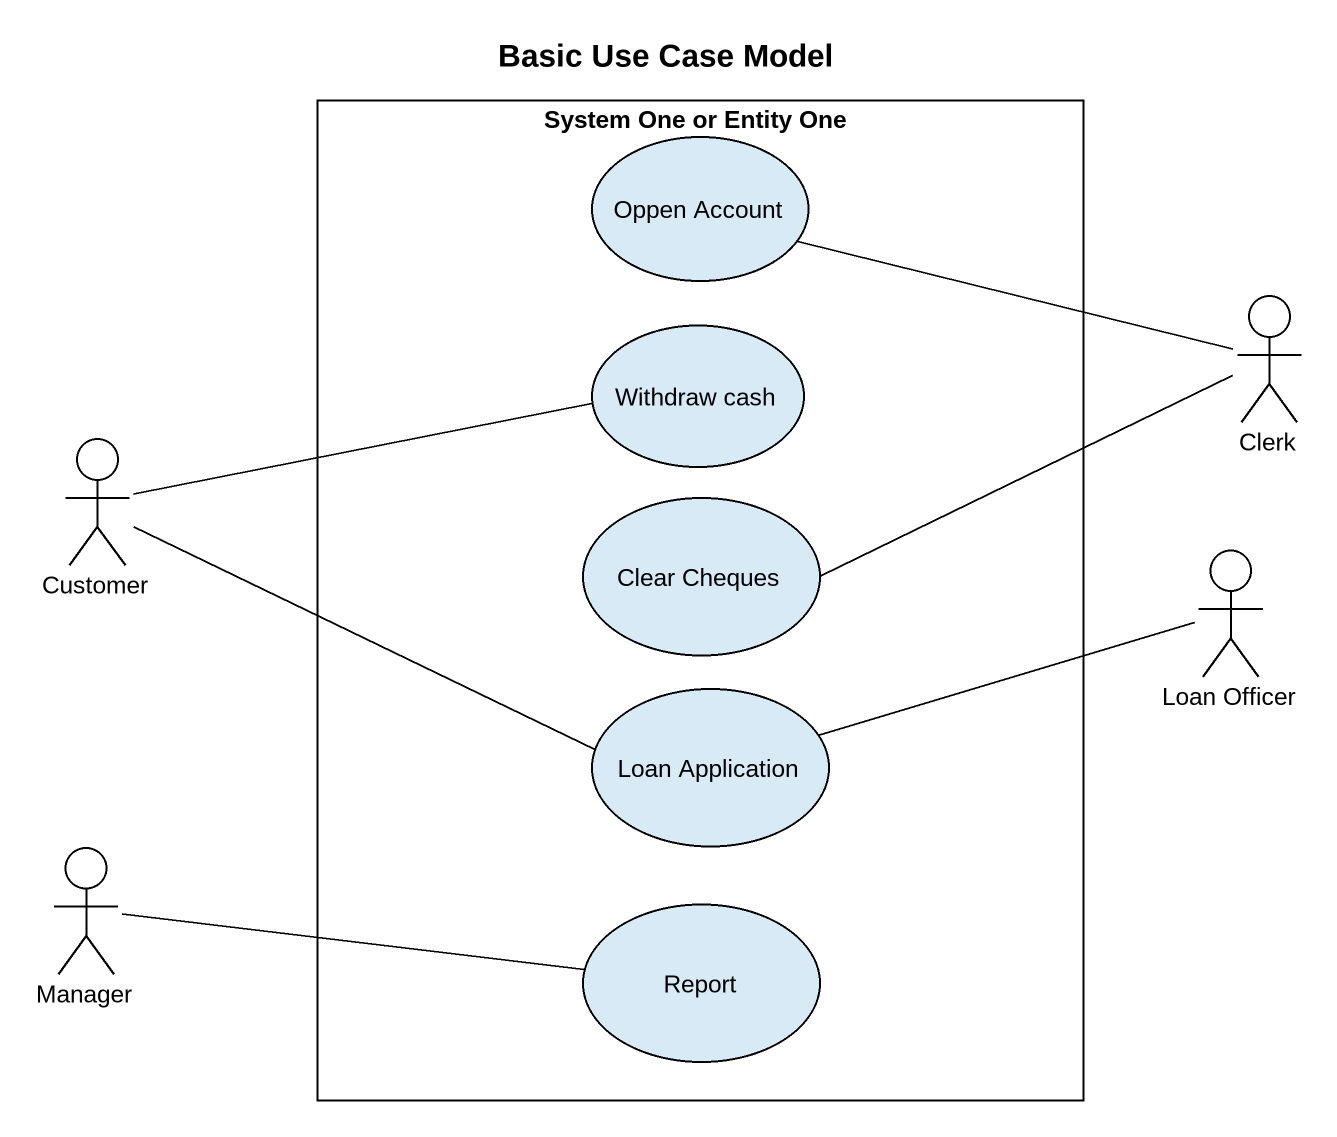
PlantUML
@startuml
title Basic Use Case Model
rectangle "System One or Entity One" as System_One_or_Entity_One {
  usecase "Oppen Account" as Oppen_Account
  usecase "Withdraw cash" as Withdraw_cash
  usecase "Clear Cheques" as Clear_Cheques
  usecase "Loan Application" as Loan_Application
  usecase Report
}
actor Clerk
actor Customer
actor "Loan Officer" as Loan_Officer
actor Manager
Oppen_Account -right- Clerk
Customer -right- Withdraw_cash
Customer -right- Loan_Application
Clear_Cheques -right- Clerk
Loan_Officer -left- Loan_Application
Manager -right- Report
@enduml
